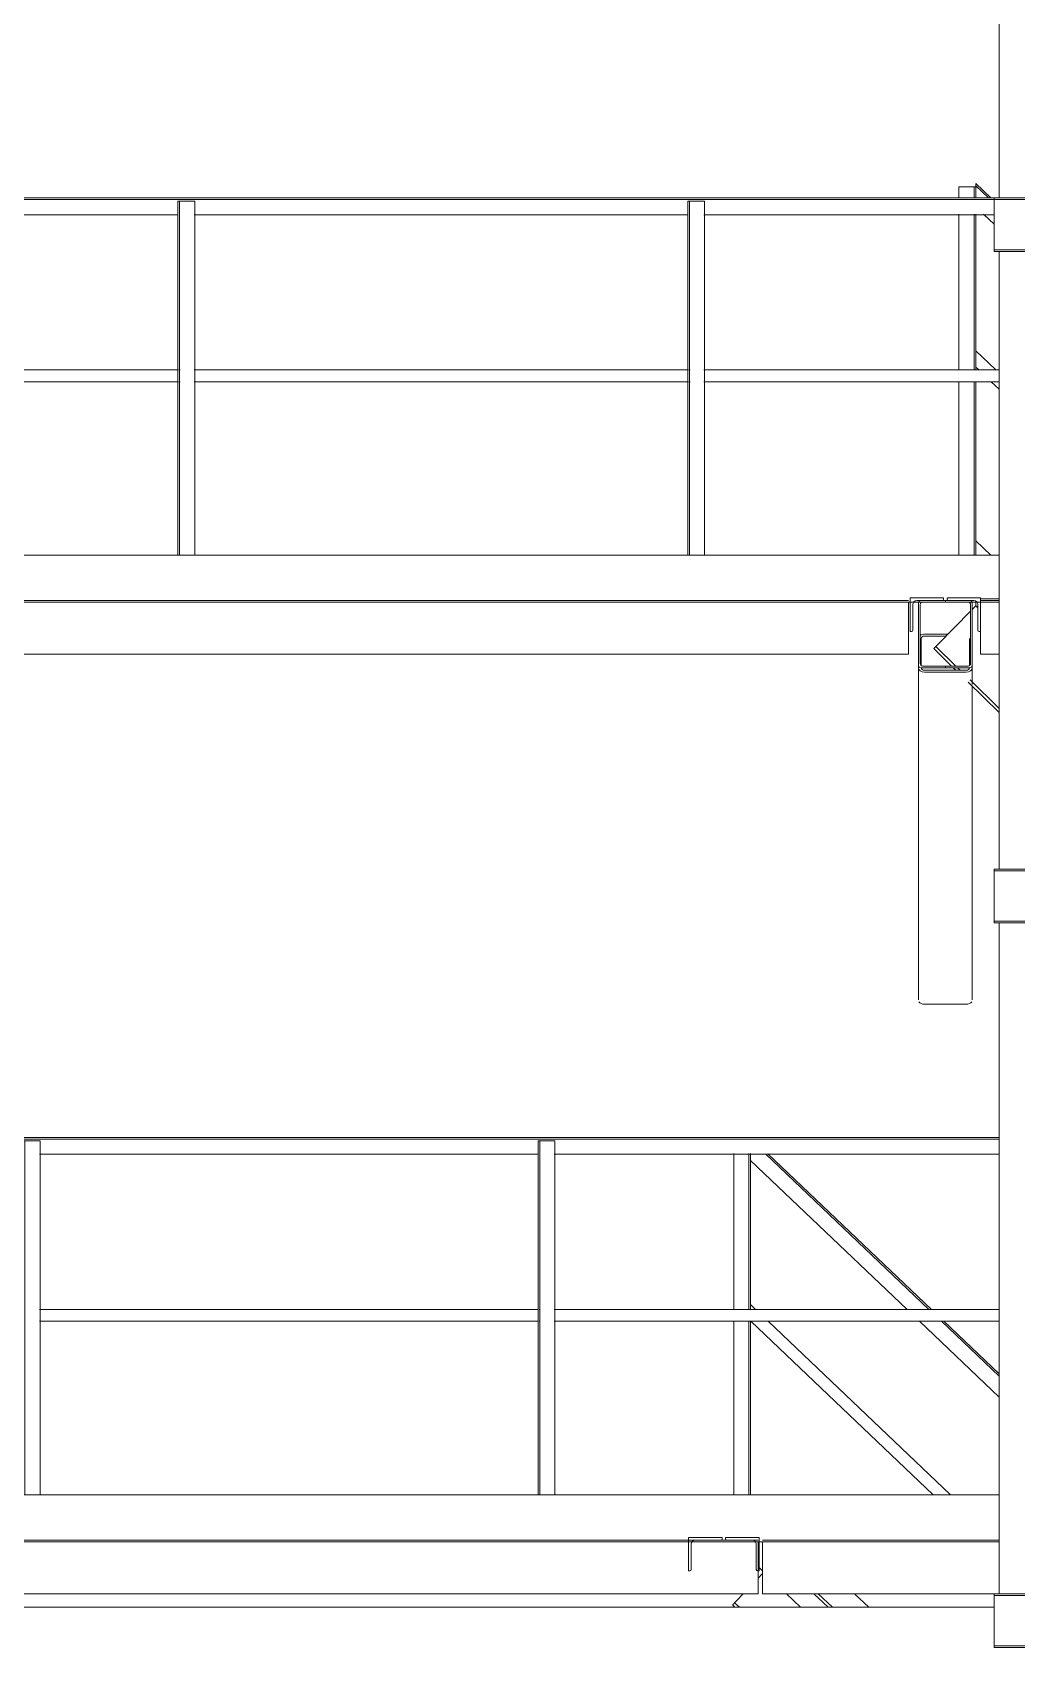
# Model space of a CAD drawing. Header units: millimetres. Extents: x 51154 to 151340, y -24069 to 30962.
# Drawn here: x 99043 to 101973, y 10150 to 14993 of the extents above; entities that cross this region are included whole.
import ezdxf

# ---------------------------------------------------------------- set-up
doc = ezdxf.new("R2010")
doc.units = ezdxf.units.MM
for name, color, linetype, lineweight in [('Балясины', 7, 'Continuous', 9), ('Каркас несущий', 7, 'Continuous', 9), ('Ограждение', 7, 'Continuous', 9), ('Перекрытия', 7, 'Continuous', 9), ('Поручни', 7, 'Continuous', 9)]:
    doc.layers.add(name, color=color, linetype=linetype, lineweight=lineweight)

# ---------------------------------------------------------------- blocks, each defined once
blk = doc.blocks.new('Уголки стальные горячекатанные равнополочные ГОСТ 8509-93 - L100x8-V12-Разрез 1-1')
at = {"layer": 'Каркас несущий'}
for p, q in [((86026.6, 10508), (85926.6, 10508)), ((85926.6, 10508), (85926.6, 10408)), ((85934.6, 10412), (85934.6, 10488)), ((85946.6, 10500), (86022.6, 10500)), ((86026.6, 10504), (86026.6, 10508)), ((85926.6, 10408), (85930.6, 10408))]:
    blk.add_line(p, q, dxfattribs=at)
for centre, radius, start, end in [((85946.6, 10488), 12, 90, 180), ((86022.6, 10504), 4, 270, 0), ((85930.6, 10412), 4, 270, 0)]:
    blk.add_arc(centre, radius, start, end, dxfattribs=at)
blk = doc.blocks.new('Уголки стальные горячекатанные равнополочные ГОСТ 8509-93 - L100x8-568910-Разрез 1-1')
at = {"layer": 'Каркас несущий'}
for p, q in [((82336.6, 10508), (82236.6, 10508)), ((82236.6, 10508), (82236.6, 10504)), ((82240.6, 10500), (82316.6, 10500)), ((82328.6, 10488), (82328.6, 10412)), ((82336.6, 10408), (82336.6, 10508)), ((82332.6, 10408), (82336.6, 10408))]:
    blk.add_line(p, q, dxfattribs=at)
for centre, radius, start, end in [((82240.6, 10504), 4, 180, 270), ((82316.6, 10488), 12, 0, 90), ((82332.6, 10412), 4, 180, 270)]:
    blk.add_arc(centre, radius, start, end, dxfattribs=at)
blk = doc.blocks.new('Швеллеры стальные гнутые равнополочные  ГОСТ 8278-83_Гн_ - Гн160x80x5-582951-Разрез 1-1')
at = {"layer": 'Каркас несущий'}
for p, q in [((101921.7, 10500), (101216.6, 10500)), ((101216.6, 10347), (101216.6, 10493)), ((101216.6, 10492.9), (101216.6, 10488)), ((103936.6, 10500), (102841.6, 10500)), ((103936.6, 10493), (103936.6, 10347)), ((103936.6, 10488), (103936.6, 10492.9)), ((101216.6, 10352), (101216.6, 10347.1)), ((101216.6, 10340), (101216.6, 10347)), ((101216.6, 10340), (101921.6, 10340)), ((101921.6, 10340), (101216.6, 10340)), ((102081.6, 10340), (102681.6, 10340)), ((102681.6, 10340), (102081.6, 10340)), ((102841.6, 10340), (103936.6, 10340)), ((103936.6, 10340), (102841.6, 10340)), ((103936.6, 10347.1), (103936.6, 10352)), ((103936.6, 10347), (103936.6, 10340))]:
    blk.add_line(p, q, dxfattribs=at)
blk = doc.blocks.new('Швеллеры стальные гнутые равнополочные  ГОСТ 8278-83_Гн_ - Гн160x80x5-582947-Разрез 1-1')
at = {"layer": 'Каркас несущий'}
for p, q in [((101203.9, 10500), (98301.6, 10500)), ((98301.6, 10493), (98301.6, 10494.8)), ((98301.6, 10347), (98301.6, 10493)), ((101203.9, 10493), (101203.9, 10347)), ((98301.6, 10340), (98301.6, 10347)), ((98301.6, 10340), (101203.9, 10340)), ((101203.9, 10340), (98301.6, 10340)), ((101203.9, 10347), (101203.9, 10340))]:
    blk.add_line(p, q, dxfattribs=at)
blk = doc.blocks.new('Швеллеры стальные горячекатанные ГОСТ 8240-97_П_ - 18П-583039-Разрез 1-1')
at = {"layer": 'Каркас несущий'}
blk.add_line((82141.6, 10300), (101906.8, 10300), dxfattribs=at)
blk = doc.blocks.new('Ограждение - 50х5-V15-Разрез 1-1')
at = {"layer": 'Балясины'}
for p, q in [((100551.7, 11690.2), (100548.5, 11690.2)), ((100548.5, 11690.2), (100548.5, 10635)), ((100553.5, 11690.2), (100551.7, 11690.2)), ((100553.5, 11690.2), (100553.5, 10635)), ((100559, 11690.2), (100553.5, 11690.2)), ((100596.7, 11690.2), (100559, 11690.2)), ((100598.5, 11690.2), (100596.7, 11690.2)), ((100598.5, 11690.2), (100598.5, 10635)), ((100598.5, 11690.2), (100598.5, 10635)), ((100548.5, 10635), (100551.7, 10635)), ((100551.7, 10635), (100553.5, 10635)), ((100553.5, 10635), (100559, 10635)), ((100559, 10635), (100596.7, 10635)), ((100596.7, 10635), (100598.5, 10635))]:
    blk.add_line(p, q, dxfattribs=at)
blk = doc.blocks.new('Ограждение - Ограждение-583171-Разрез 1-1')
at = {"layer": 'Поручни'}
for p, q in [((82151.6, 11700.1), (101921.6, 11700.1)), ((82151.6, 11695.1), (101921.6, 11695.1)), ((99063.7, 11650.1), (100548.5, 11650.1)), ((99063.7, 11650.1), (100548.5, 11650.1)), ((100596.7, 11650.1), (101922.1, 11650.1)), ((100596.7, 11650.1), (101922.1, 11650.1)), ((99063.7, 11187.5), (100548.5, 11187.5)), ((99063.7, 11152.1), (100548.5, 11152.1)), ((100551.7, 11187.5), (100555.2, 11187.5)), ((100551.7, 11152.1), (100555.2, 11152.1)), ((100596.7, 11187.5), (101921.9, 11187.5)), ((100596.7, 11152.1), (101921.9, 11152.1)), ((82151.6, 10635), (101921.7, 10635)), ((98270.8, 10495), (101921.7, 10495))]:
    blk.add_line(p, q, dxfattribs=at)
for p in [(-1533.1, 0), (0, 0)]:
    blk.add_blockref('Ограждение - 50х5-V15-Разрез 1-1', p)
blk = doc.blocks.new('Швеллеры стальные гнутые равнополочные  ГОСТ 8278-83_Гн_ - Гн160x80x5-583658-Разрез 1-1')
at = {"layer": 'Каркас несущий'}
for p, q in [((101906.8, 10335), (101906.8, 10340)), ((102846.8, 10340), (101906.8, 10340)), ((101906.8, 10337.9), (101906.8, 10333)), ((101906.8, 10328), (101906.8, 10335)), ((101906.8, 10335), (102846.8, 10335)), ((101906.8, 10192), (101906.8, 10328)), ((102846.8, 10340), (102846.8, 10335)), ((102846.8, 10333), (102846.8, 10337.9)), ((102846.8, 10335), (102846.8, 10328)), ((102846.8, 10328), (102846.8, 10192)), ((101906.8, 10185), (101906.8, 10192)), ((101906.8, 10187), (101906.8, 10182.1)), ((101906.8, 10180), (101906.8, 10185)), ((102846.8, 10185), (101906.8, 10185)), ((101906.8, 10180), (102846.8, 10180)), ((102846.8, 10192), (102846.8, 10185)), ((102846.8, 10182.1), (102846.8, 10187)), ((102846.8, 10185), (102846.8, 10180))]:
    blk.add_line(p, q, dxfattribs=at)
blk = doc.blocks.new('Швеллеры стальные гнутые равнополочные  ГОСТ 8278-83_Гн_ - Гн160x80x5-608658-Разрез 1-1')
at = {"layer": 'Каркас несущий'}
for p, q in [((101921.6, 15980), (101921.6, 14500)), ((101921.6, 14500), (101921.6, 15980)), ((101921.6, 14340), (101921.6, 12500)), ((101921.6, 12500), (101921.6, 14340)), ((101921.6, 12340), (101921.6, 10340)), ((101921.6, 10340), (101921.6, 12340))]:
    blk.add_line(p, q, dxfattribs=at)
blk = doc.blocks.new('Швеллеры стальные гнутые равнополочные  ГОСТ 8278-83_Гн_ - Гн160x80x5-590053-Разрез 1-1')
at = {"layer": 'Каркас несущий'}
for p, q in [((101921.6, 13300), (101866.6, 13300)), ((101866.6, 13147), (101866.6, 13293)), ((101866.6, 13292.9), (101866.6, 13288)), ((102681.6, 13300), (102081.6, 13300)), ((103936.6, 13300), (102841.6, 13300)), ((103936.6, 13293), (103936.6, 13147)), ((103936.6, 13288), (103936.6, 13292.9)), ((101866.6, 13152), (101866.6, 13147.1)), ((101866.6, 13140), (101866.6, 13147)), ((101866.6, 13140), (101921.6, 13140)), ((101921.6, 13140), (101866.6, 13140)), ((102081.6, 13140), (102681.6, 13140)), ((102681.6, 13140), (102081.6, 13140)), ((102841.6, 13140), (103936.6, 13140)), ((103936.6, 13140), (102841.6, 13140)), ((103936.6, 13147.1), (103936.6, 13152)), ((103936.6, 13147), (103936.6, 13140))]:
    blk.add_line(p, q, dxfattribs=at)
blk = doc.blocks.new('Ограждение - Ограждение-585888-Разрез 1-1')
at = {"layer": 'Поручни'}
for p, q in [((82771.6, 14500.1), (101921.6, 14500.1)), ((82786.6, 14495.1), (101906.8, 14495.1)), ((98005.5, 14450.1), (99475.9, 14450.1)), ((98005.5, 14450.1), (99475.9, 14450.1)), ((99524.1, 14450.1), (100994.5, 14450.1)), ((99524.1, 14450.1), (100994.5, 14450.1)), ((101042.7, 14450.1), (101906.8, 14450.1)), ((101042.7, 14450.1), (101906.8, 14450.1)), ((98005.5, 13987.5), (99475.9, 13987.5)), ((98005.5, 13952.1), (99475.9, 13952.1)), ((99479.1, 13987.5), (99482.5, 13987.5)), ((99479.1, 13952.1), (99482.5, 13952.1)), ((99524.1, 13987.5), (100994.5, 13987.5)), ((99524.1, 13952.1), (100994.5, 13952.1)), ((100997.7, 13987.5), (101001.1, 13987.5)), ((100997.7, 13952.1), (101001.1, 13952.1)), ((101042.7, 13987.5), (101921.6, 13987.5)), ((101042.7, 13952.1), (101921.6, 13952.1)), ((82771.6, 13435), (101921.6, 13435)), ((98560.8, 13295), (101921.6, 13295))]:
    blk.add_line(p, q, dxfattribs=at)
for p in [(-1072.6, 2800), (445.9, 2800)]:
    blk.add_blockref('Ограждение - 50х5-V15-Разрез 1-1', p)
blk = doc.blocks.new('Швеллеры стальные гнутые равнополочные  ГОСТ 8278-83_Гн_ - Гн200x80x5-589179-Разрез 1-1')
at = {"layer": 'Каркас несущий'}
for p, q in [((101681.6, 13293), (101681.6, 13107)), ((101686.6, 13112), (101686.6, 13288)), ((101761.6, 13300), (101688.6, 13300)), ((101693.6, 13295), (101761.6, 13295)), ((101761.6, 13295), (101761.6, 13300)), ((101688.6, 13100), (101761.6, 13100)), ((101761.6, 13105), (101693.6, 13105)), ((101761.6, 13100), (101761.6, 13105))]:
    blk.add_line(p, q, dxfattribs=at)
for centre, start, end in [((101688.6, 13293), 90, 180), ((101693.6, 13288), 90, 180), ((101688.6, 13107), 180, 270), ((101693.6, 13112), 180, 270)]:
    blk.add_arc(centre, 7, start, end, dxfattribs=at)
blk = doc.blocks.new('Швеллеры стальные гнутые равнополочные  ГОСТ 8278-83_Гн_ - Гн200x80x5-589180-Разрез 1-1')
at = {"layer": 'Каркас несущий'}
for p, q in [((101761.6, 13300), (101761.6, 13295)), ((101834.6, 13300), (101761.6, 13300)), ((101761.6, 13295), (101829.6, 13295)), ((101836.6, 13288), (101836.6, 13112)), ((101841.6, 13107), (101841.6, 13293)), ((101829.6, 13105), (101761.6, 13105)), ((101761.6, 13105), (101761.6, 13100)), ((101761.6, 13100), (101834.6, 13100))]:
    blk.add_line(p, q, dxfattribs=at)
for centre, start, end in [((101829.6, 13288), 0, 90), ((101834.6, 13293), 0, 90), ((101829.6, 13112), 270, 0), ((101834.6, 13107), 270, 0)]:
    blk.add_arc(centre, 7, start, end, dxfattribs=at)
blk = doc.blocks.new('Профили стальные гнутые замкнутые сварные квадратные ГОСТ  30245-2003 - 160x160x8-V26-Разрез 1-1')
at = {"layer": 'Каркас несущий'}
for p, q in [((101681.6, 13187.3), (101681.6, 13099.6)), ((101689.6, 13106.7), (101689.6, 13187.3)), ((101769.5, 13200), (101699.6, 13200)), ((101699.6, 13194.3), (101764, 13194.3)), ((101833.6, 13187.3), (101833.6, 13106.7)), ((101841.6, 13099.6), (101841.6, 13187.3)), ((101681.6, 13099.6), (101681.6, 12109.6)), ((101823.6, 13092.5), (101699.6, 13092.5)), ((101699.6, 13086.9), (101823.6, 13086.9)), ((101841.6, 13049.5), (101841.6, 13099.6)), ((101841.6, 12109.6), (101841.6, 13044.6)), ((101823.6, 12096.9), (101699.6, 12096.9))]:
    blk.add_line(p, q, dxfattribs=at)
for centre, major_axis, start_param, end_param in [((101699.6, 13187.3), (18, 0), 1.570796, 2.356194), ((101699.6, 13187.3), (10, 0), 1.570796, 3.141593), ((101699.6, 13099.6), (18, 0), 3.141593, 4.712389), ((101699.6, 13099.6), (10, 0), 3.141593, 4.712389), ((101823.6, 13099.6), (10, 0), 4.712389, 6.283185), ((101823.6, 13099.6), (18, 0), 4.712389, 6.283185), ((101699.6, 12109.6), (18, 0), 3.549774, 4.712389), ((101823.6, 12109.6), (18, 0), 4.712389, 5.875004)]:
    blk.add_ellipse(centre, major_axis=major_axis, ratio=0.707107, start_param=start_param, end_param=end_param, dxfattribs=at)
blk = doc.blocks.new('Швеллеры стальные гнутые равнополочные  ГОСТ 8278-83_Гн_ - Гн160x80x5-590327-Разрез 1-1')
at = {"layer": 'Каркас несущий'}
for p, q in [((101651.6, 13300), (98591.6, 13300)), ((98591.6, 13147), (98591.6, 13293)), ((98591.6, 13292.9), (98591.6, 13288)), ((101651.6, 13293), (101651.6, 13147)), ((101651.6, 13288), (101651.6, 13292.9)), ((98591.6, 13152), (98591.6, 13147.1)), ((98591.6, 13140), (98591.6, 13147)), ((98591.6, 13140), (101651.6, 13140)), ((101651.6, 13140), (98591.6, 13140)), ((101651.6, 13147.1), (101651.6, 13152)), ((101651.6, 13147), (101651.6, 13140))]:
    blk.add_line(p, q, dxfattribs=at)
blk = doc.blocks.new('Ограждение - 50х5-6021195-Разрез 1-1')
at = {"layer": 'Балясины'}
for p, q in [((101131.6, 11651.9), (101131.6, 11187.5)), ((101131.6, 11651.9), (101131.6, 11187.5)), ((101176.6, 11651.9), (101176.6, 11187.5)), ((101181.6, 11651.9), (101181.6, 11187.5)), ((101131.6, 11152.1), (101131.6, 10635)), ((101131.6, 11152.1), (101131.6, 10635)), ((101176.6, 11152.1), (101176.6, 10635)), ((101181.6, 11152.1), (101181.6, 10635))]:
    blk.add_line(p, q, dxfattribs=at)
blk = doc.blocks.new('Ограждение - 50х5-V50-Разрез 1-1')
at = {"layer": 'Балясины'}
for p, q in [((102301.6, 10120), (102301.6, 9466.3)), ((102301.6, 10120), (102301.6, 9466.3)), ((102346.6, 10120), (102346.6, 9385.7)), ((102351.6, 10120), (102351.6, 9385.7)), ((102301.6, 9454), (102301.6, 9385.7)), ((102301.6, 9454), (102301.6, 9385.7)), ((102303.4, 9385.7), (102301.6, 9385.7)), ((102341.1, 9385.7), (102303.4, 9385.7)), ((102346.6, 9385.7), (102341.1, 9385.7)), ((102348.4, 9385.7), (102346.6, 9385.7)), ((102351.6, 9385.7), (102348.4, 9385.7))]:
    blk.add_line(p, q, dxfattribs=at)
blk = doc.blocks.new('Ограждение - Ограждение-611397-Разрез 1-1')
at = {"layer": 'Поручни'}
for p, q in [((101181.6, 11633.6), (101181.6, 11651.9)), ((101181.6, 11631.1), (101647.5, 11187.5)), ((101647.5, 11187.5), (101181.6, 11631.1)), ((101225.5, 11651.5), (101712.7, 11187.5)), ((101720, 11187.5), (101232.8, 11651.5)), ((101196.6, 11187.5), (101181.6, 11201.8)), ((101181.6, 11187.5), (101181.6, 11197.7)), ((101725.4, 10635), (101182.5, 11152.1)), ((101776.7, 10635), (101233.7, 11152.1)), ((101684.6, 11152.1), (101921.8, 10926.2)), ((101921.8, 10926.2), (101684.6, 11152.1)), ((101749.8, 11152.1), (101921.8, 10988.3)), ((101921.9, 10995.2), (101757.1, 11152.1)), ((102087.4, 10837.6), (102084.8, 10840)), ((102084.8, 10833.1), (102087.4, 10830.7)), ((102300.1, 10635), (102129.8, 10797.1)), ((102129.8, 10790.2), (102292.8, 10635)), ((102129.8, 10728.1), (102227.6, 10635)), ((102227.6, 10635), (102129.8, 10728.1)), ((101216.6, 10408.3), (101206.6, 10417.9)), ((101330.4, 10300), (101288.4, 10340)), ((101533.4, 10300), (101491.4, 10340)), ((102351.6, 9327.4), (101519.4, 10120)), ((102303.4, 9566.6), (101722.4, 10120)), ((102303.4, 10084.5), (102266.2, 10120)), ((102348.4, 10090.5), (102345.5, 10093.3)), ((102351.6, 10083.4), (102351.6, 10066.5)), ((102348.4, 10041.7), (102345.5, 10044.5)), ((102351.6, 10059.6), (102351.6, 10042.7)), ((102351.6, 9520.7), (102351.6, 9418.8)), ((102351.6, 9406.4), (102351.6, 9327.4))]:
    blk.add_line(p, q, dxfattribs=at)
for name in ['Ограждение - 50х5-6021195-Разрез 1-1', 'Ограждение - 50х5-V50-Разрез 1-1']:
    blk.add_blockref(name, (0, 0))
blk = doc.blocks.new('Ограждение - 50х5-V53-Разрез 1-1')
at = {"layer": 'Балясины'}
for p, q in [((101802.2, 14533.2), (101802.2, 14500.1)), ((101802.2, 14533.2), (101804, 14533.2)), ((101802.2, 14533.2), (101802.2, 14500.1)), ((101804, 14533.2), (101841.7, 14533.2)), ((101841.7, 14533.2), (101847.2, 14533.2)), ((101847.2, 14533.2), (101847.2, 14500.1)), ((101847.2, 14533.2), (101849, 14533.2)), ((101849, 14533.2), (101852.2, 14533.2)), ((101852.2, 14533.2), (101852.2, 14500.1)), ((101802.2, 14451.9), (101802.2, 13988.4)), ((101802.2, 14451.9), (101802.2, 13988.4)), ((101847.2, 14451.9), (101847.2, 13988.4)), ((101852.2, 14451.9), (101852.2, 13988.4)), ((101802.2, 13952.1), (101802.2, 13435)), ((101802.2, 13952.1), (101802.2, 13435)), ((101847.2, 13952.1), (101847.2, 13435)), ((101852.2, 13952.1), (101852.2, 13435))]:
    blk.add_line(p, q, dxfattribs=at)
blk = doc.blocks.new('Ограждение - 50х5-V54-Разрез 1-1')
at = {"layer": 'Балясины'}
for p, q in [((102387.2, 13952.1), (102387.2, 13435)), ((102387.2, 13952.1), (102387.2, 13435)), ((102432.2, 13952.1), (102432.2, 13435)), ((102437.2, 13952.1), (102437.2, 13435)), ((102387.2, 13140), (102387.2, 12790.3)), ((102387.2, 13140), (102387.2, 12790.3)), ((102432.2, 13140), (102432.2, 12785.7)), ((102437.2, 13140), (102437.2, 12785.7)), ((102426.7, 12785.7), (102391.9, 12785.7)), ((102432.2, 12785.7), (102426.7, 12785.7)), ((102434, 12785.7), (102432.2, 12785.7)), ((102437.2, 12785.7), (102434, 12785.7))]:
    blk.add_line(p, q, dxfattribs=at)
blk = doc.blocks.new('Ограждение - Ограждение-613794-Разрез 1-1')
at = {"layer": 'Поручни'}
for p, q in [((101852.2, 14538.6), (101852.2, 14543)), ((101897.2, 14500.1), (101852.2, 14543)), ((101852.2, 14536.1), (101890, 14500.1)), ((101852.2, 14500.1), (101852.2, 14528.5)), ((101875.4, 14451.9), (101906.8, 14422)), ((101906.8, 14422), (101875.4, 14451.9)), ((102434.5, 13988.4), (102081.6, 14324.5)), ((102081.6, 14317.6), (102427.3, 13988.4)), ((102081.6, 14255.5), (102362, 13988.4)), ((102362, 13988.4), (102081.6, 14255.5)), ((101911.2, 13988.4), (101852.2, 14044.6)), ((101852.2, 14023.6), (101852.2, 14040.5)), ((101852.2, 13999.9), (101852.2, 14016.8)), ((101859.9, 13988.4), (101852.2, 13995.8)), ((101921.6, 13929.7), (101898, 13952.1)), ((102437.2, 13952.1), (102437.2, 13919.3)), ((102389, 13533.4), (102081.6, 13826.1)), ((102389, 13484.5), (102081.6, 13777.3)), ((101852.2, 13435), (101852.2, 13477.9)), ((101897.2, 13435), (101852.2, 13477.9)), ((102434, 13490.5), (102431.1, 13493.3)), ((102437.2, 13483.4), (102437.2, 13466.5)), ((102434, 13441.7), (102431.1, 13444.5)), ((102437.2, 13459.6), (102437.2, 13442.7)), ((101852.2, 13284.5), (101852.2, 13295)), ((101858.6, 13278.4), (101852.2, 13284.5)), ((102389, 12966.6), (102206.9, 13140)), ((102437.2, 12727.4), (102081.6, 13066)), ((102437.2, 12920.7), (102437.2, 12741.4))]:
    blk.add_line(p, q, dxfattribs=at)
at = {"layer": 'Поручни', "flags": 128}
for points in [[(101852.2, 14536.1), (101852.2, 14536.2), (101852.2, 14536.5), (101852.2, 14536.9), (101852.2, 14537.4), (101852.2, 14538), (101852.2, 14538.6)], [(101852.2, 14533.9), (101852.2, 14535.1), (101852.2, 14535.9), (101852.2, 14536.1)]]:
    blk.add_lwpolyline(points, dxfattribs=at)
for name in ['Ограждение - 50х5-V53-Разрез 1-1', 'Ограждение - 50х5-V54-Разрез 1-1']:
    blk.add_blockref(name, (0, 0))

msp = doc.modelspace()

# ---------------------------------------------------------------- linework, layer by layer
at = {"layer": 'Каркас несущий'}
for p, q in [((101841.6, 13273.6), (101852.2, 13284.5)), ((101740.1, 13169.9), (101836.6, 13268.5)), ((101727.1, 13156.7), (101729.6, 13159.2)), ((101779.9, 13105), (101727.1, 13156.7)), ((101729.6, 13159.2), (101733.4, 13163.1)), ((101733.4, 13163.1), (101740.1, 13169.9)), ((101792.8, 13105), (101733.4, 13163.1)), ((101792.7, 13092.5), (101785, 13100)), ((101805.5, 13092.5), (101797.9, 13100)), ((101921.6, 12966.3), (101829.1, 13056.9)), ((101921.6, 12978.8), (101835.1, 13063.6)), ((101203.9, 10386.7), (101216.6, 10400.1)), ((101134.1, 10313.4), (101140.7, 10320.2)), ((101140.7, 10320.2), (101159.7, 10340.2)), ((101370.2, 10340), (101412.2, 10300)), ((101383.2, 10340), (101425.3, 10300)), ((101127.9, 10306.8), (101130.3, 10309.4)), ((101135.1, 10300), (101127.9, 10306.8)), ((101130.3, 10309.4), (101134.1, 10313.4)), ((101148.2, 10300), (101134.1, 10313.4))]:
    msp.add_line(p, q, dxfattribs=at)
at = {"layer": 'Перекрытия'}
for p, q in [((101866.6, 13305), (101921.6, 13305)), ((101866.6, 13305), (101866.6, 13300)), ((101921.6, 13300), (101866.6, 13300))]:
    msp.add_line(p, q, dxfattribs=at)

# ---------------------------------------------------------------- block references
at = {"layer": 'Каркас несущий'}
for name, p in [('Швеллеры стальные гнутые равнополочные  ГОСТ 8278-83_Гн_ - Гн160x80x5-608658-Разрез 1-1', (0, 0)), ('Швеллеры стальные гнутые равнополочные  ГОСТ 8278-83_Гн_ - Гн160x80x5-583658-Разрез 1-1', (0, 4160)), ('Швеллеры стальные гнутые равнополочные  ГОСТ 8278-83_Гн_ - Гн160x80x5-590327-Разрез 1-1', (0, 0)), ('Уголки стальные горячекатанные равнополочные ГОСТ 8509-93 - L100x8-V12-Разрез 1-1', (15730, 2800)), ('Швеллеры стальные гнутые равнополочные  ГОСТ 8278-83_Гн_ - Гн200x80x5-589179-Разрез 1-1', (0, 0)), ('Швеллеры стальные гнутые равнополочные  ГОСТ 8278-83_Гн_ - Гн200x80x5-589180-Разрез 1-1', (0, 0)), ('Уголки стальные горячекатанные равнополочные ГОСТ 8509-93 - L100x8-568910-Разрез 1-1', (19530, 2800)), ('Швеллеры стальные гнутые равнополочные  ГОСТ 8278-83_Гн_ - Гн160x80x5-590053-Разрез 1-1', (0, 0)), ('Профили стальные гнутые замкнутые сварные квадратные ГОСТ  30245-2003 - 160x160x8-V26-Разрез 1-1', (0, 0)), ('Швеллеры стальные гнутые равнополочные  ГОСТ 8278-83_Гн_ - Гн160x80x5-583658-Разрез 1-1', (0, 2160)), ('Швеллеры стальные гнутые равнополочные  ГОСТ 8278-83_Гн_ - Гн160x80x5-582947-Разрез 1-1', (0, 0)), ('Уголки стальные горячекатанные равнополочные ГОСТ 8509-93 - L100x8-V12-Разрез 1-1', (15070, 0)), ('Уголки стальные горячекатанные равнополочные ГОСТ 8509-93 - L100x8-568910-Разрез 1-1', (18870, 0)), ('Швеллеры стальные гнутые равнополочные  ГОСТ 8278-83_Гн_ - Гн160x80x5-582951-Разрез 1-1', (0, 0)), ('Швеллеры стальные гнутые равнополочные  ГОСТ 8278-83_Гн_ - Гн160x80x5-583658-Разрез 1-1', (0, 0)), ('Швеллеры стальные горячекатанные ГОСТ 8240-97_П_ - 18П-583039-Разрез 1-1', (0, 0))]:
    msp.add_blockref(name, p, dxfattribs=at)
at = {"layer": 'Ограждение'}
for name in ['Ограждение - Ограждение-613794-Разрез 1-1', 'Ограждение - Ограждение-585888-Разрез 1-1', 'Ограждение - Ограждение-583171-Разрез 1-1', 'Ограждение - Ограждение-611397-Разрез 1-1']:
    msp.add_blockref(name, (0, 0), dxfattribs=at)

doc.saveas('drawing.dxf')
